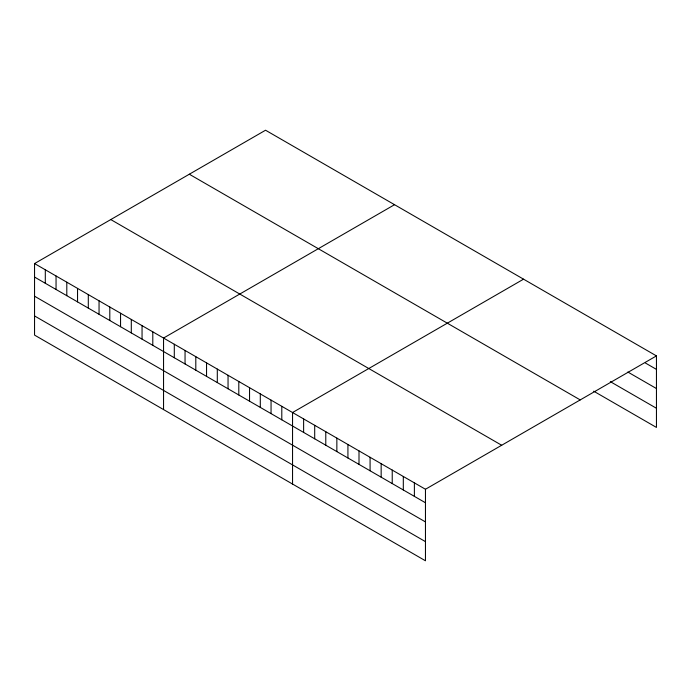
<?xml version="1.0" encoding="UTF-8"?>
<svg xmlns="http://www.w3.org/2000/svg" width="691" height="691" viewBox="0 0 691 691"><rect width="100%" height="100%" fill="white"/><g stroke="black" fill="none" stroke-linecap="round" stroke-linejoin="round"><path stroke-width="1.04" d="M34.55 263.573L425.457 489.263L425.457 560.781L34.55 335.1L34.55 263.573L265.543 130.219L656.45 355.9L656.45 427.427L593.69 391.184M394.544 204.691L163.551 338.054L163.551 409.573M523.545 279.173L292.552 412.527L292.552 484.054M425.457 489.263L656.45 355.9M645.377 362.991L656.45 369.391M627.834 372.026L656.45 388.541M610.3 381.631L656.45 408.269M189.317 174.227L580.224 399.916M110.776 219.565L501.683 445.254M34.55 277.065L425.457 502.754M34.55 296.214L425.457 521.904M34.55 315.942L425.457 541.632M414.384 482.871L414.384 496.354M403.311 476.479L403.311 489.962M392.229 470.079L392.229 483.57M381.156 463.687L381.156 477.17M370.082 457.295L370.082 470.778M359 450.895L359 464.387M347.927 444.503L347.927 457.986M336.854 438.111L336.854 451.594M325.781 431.711L325.781 445.203M314.699 425.319L314.699 438.802M303.625 418.927L303.625 432.411M281.798 406.325L281.798 419.808M271.053 400.115L271.053 413.607M260.3 393.913L260.3 407.396M249.546 387.703L249.546 401.195M238.801 381.501L238.801 394.984M228.047 375.291L228.047 388.783M217.302 369.089L217.302 382.572M206.549 362.879L206.549 376.362M195.803 356.677L195.803 370.16M185.05 350.467L185.05 363.95M174.296 344.256L174.296 357.748M152.797 331.844L152.797 345.336M142.052 325.642L142.052 339.126M131.299 319.432L131.299 332.924M120.554 313.23L120.554 326.713M109.8 307.02L109.8 320.512M99.046 300.818L99.046 314.301M88.301 294.608L88.301 308.091M77.547 288.406L77.547 301.889M66.802 282.196L66.802 295.679M56.049 275.985L56.049 289.477M45.304 269.784L45.304 283.267"/></g></svg>
